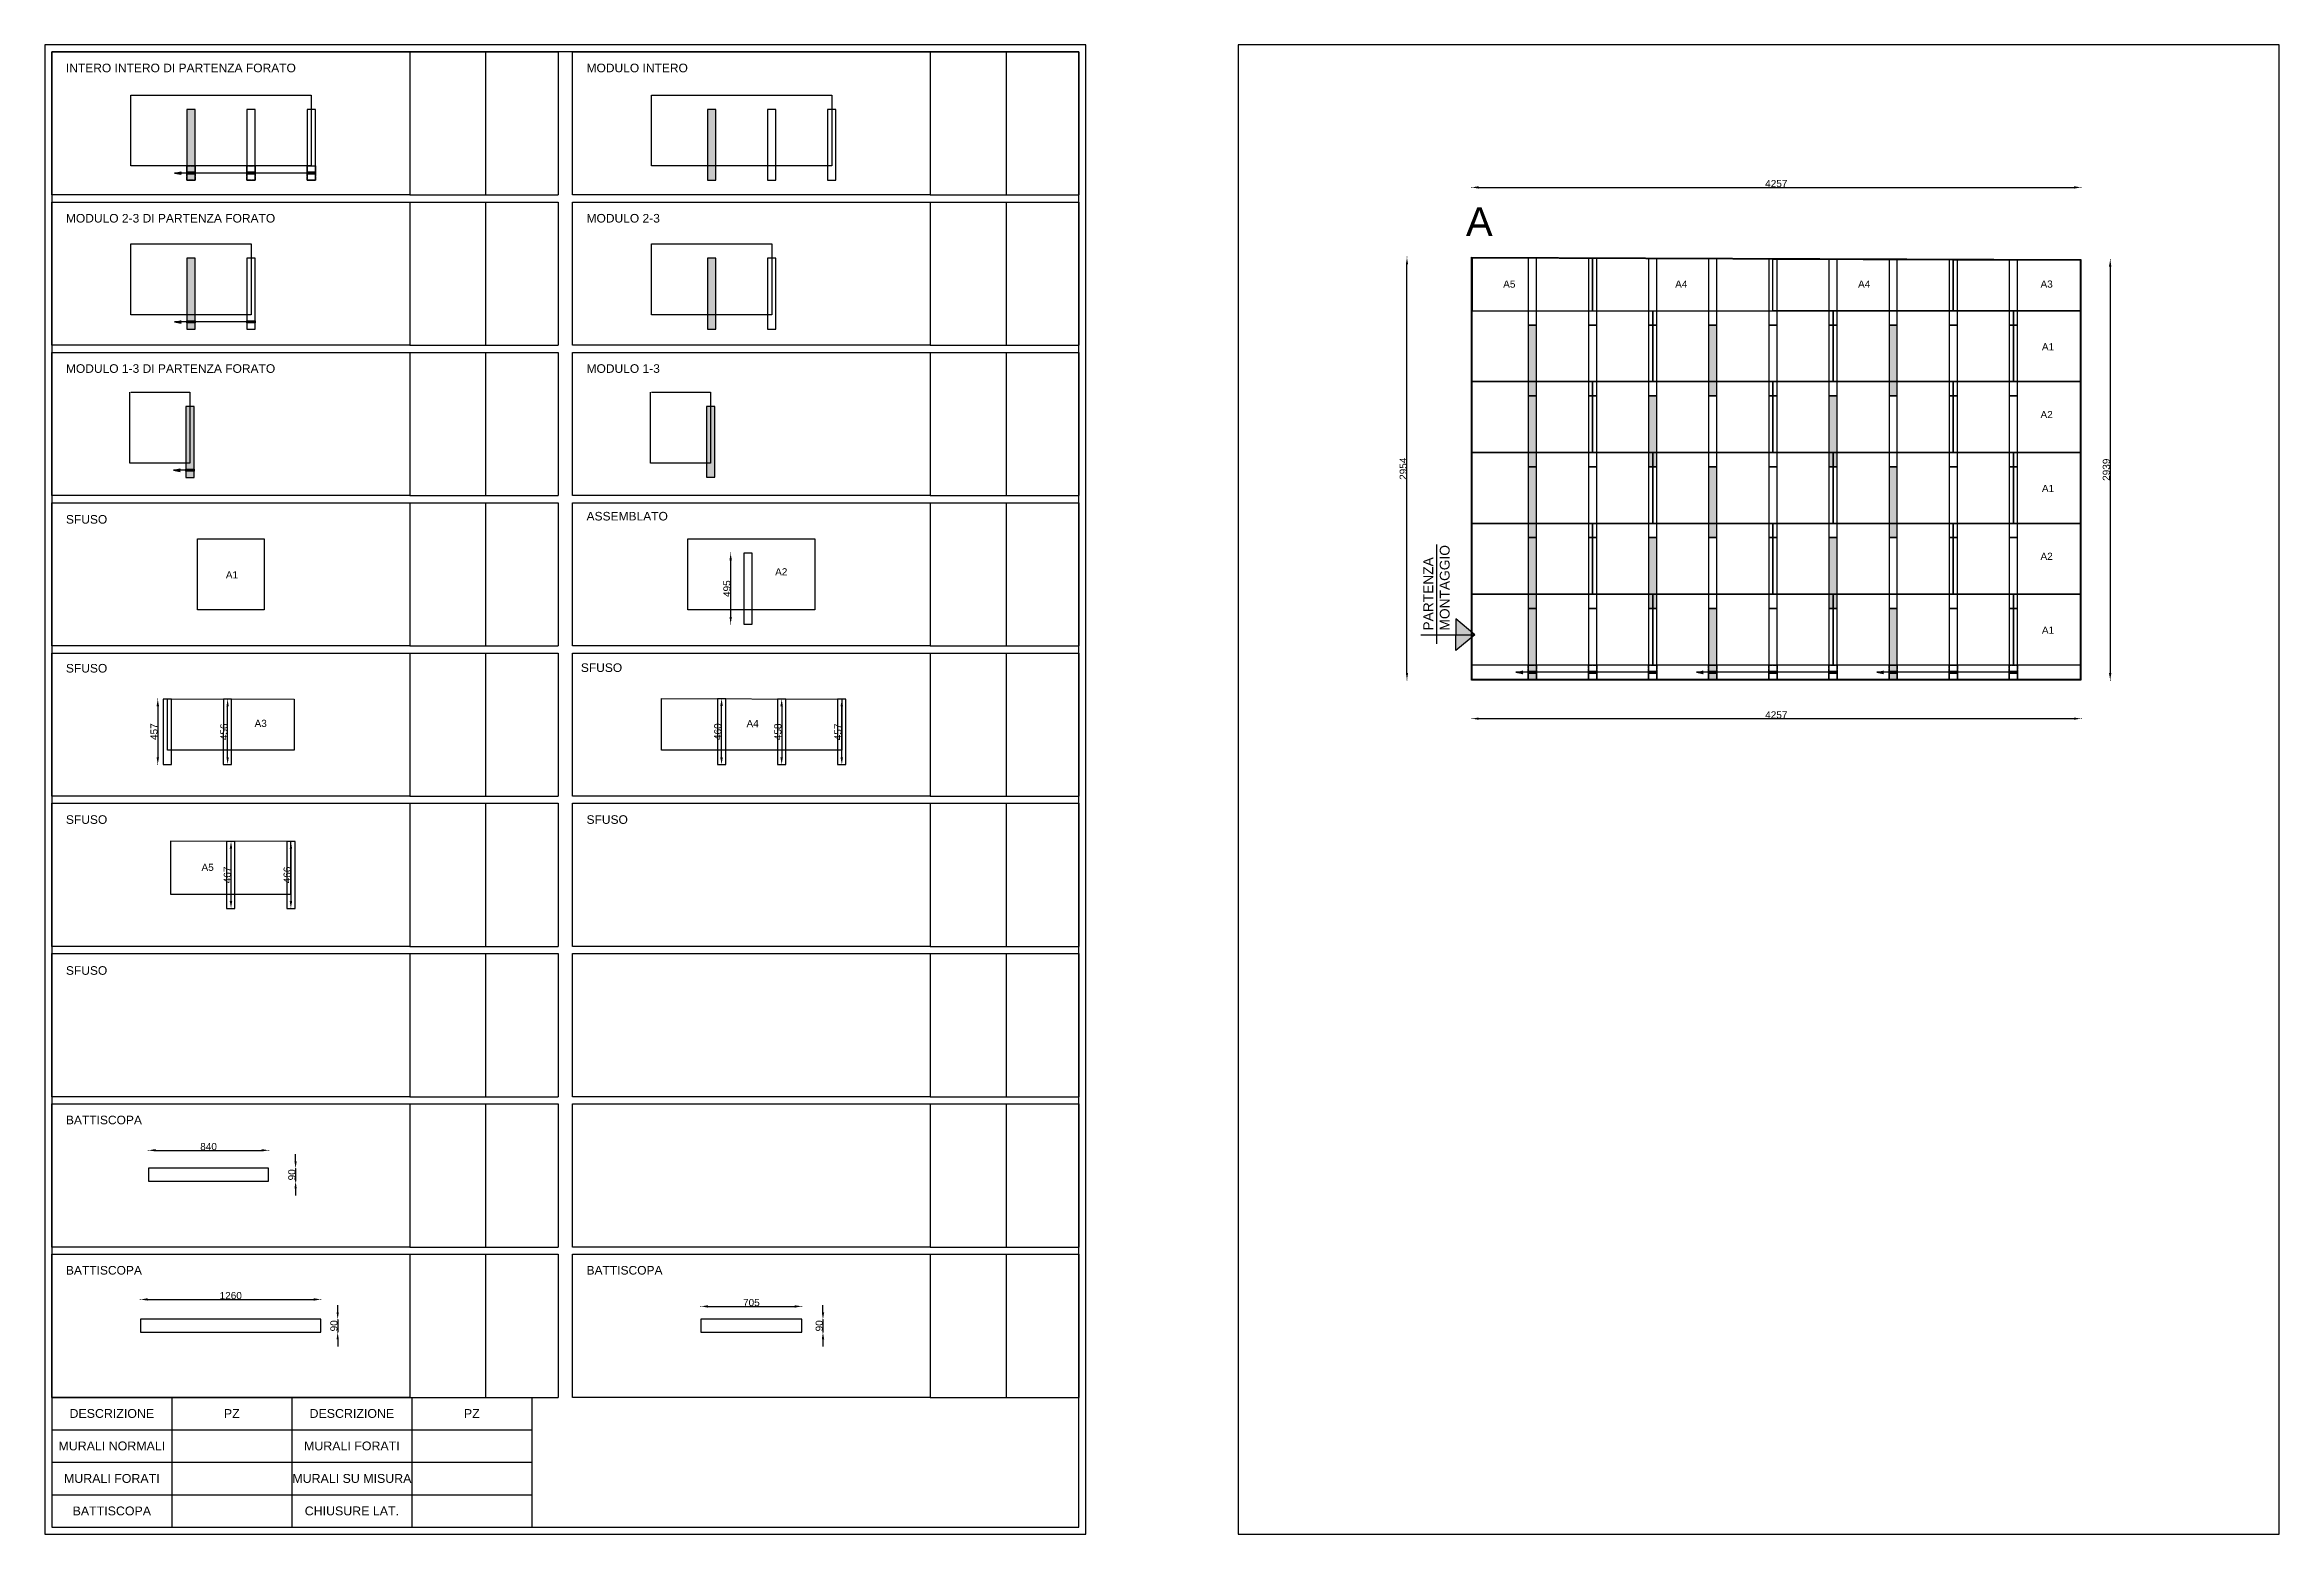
# Model space of a CAD drawing. Header units: millimetres. Extents: x -21857 to 52219, y -34656 to 2347.
# Drawn here: x 12447 to 28058, y -18677 to -8271 of the extents above; entities that cross this region are included whole.
import ezdxf

# ---------------------------------------------------------------- set-up
doc = ezdxf.new("R2010")
doc.units = ezdxf.units.MM
doc.linetypes.add('ACAD_ISO02W100', pattern=[15, 12, -3])
for name, color, linetype in [('- QUOTE', 7, 'Continuous'), ('DISTINTA PRODUZIONE', 7, 'Continuous'), ('FINESTRA', 7, 'Continuous'), ('MURALI CLIENTE', 8, 'ACAD_ISO02W100'), ('NOTE TECNICHE', 7, 'Continuous'), ('OFFSET', 2, 'Continuous'), ('PERIMETRO', 1, 'Continuous')]:
    doc.layers.add(name, color=color, linetype=linetype)
for name, color, linetype, true_color in [('BATTISCOPA', 7, 'Continuous', 0x903373), ('DUETERZI', 7, 'Continuous', 0x009fdf), ('INTERI', 7, 'Continuous', 0x00b51a), ('MURALI', 7, 'Continuous', 0x766a5e), ('PEZZI SU MISURA', 7, 'Continuous', 0xbb1e10), ('UNTERZO', 7, 'Continuous', 0xd40f7d)]:
    doc.layers.add(name, color=color, linetype=linetype, true_color=true_color)
doc.styles.get("Standard").update_dxf_attribs({"font": 'arial.ttf'})
doc.dimstyles.new('ISO-25', dxfattribs={"dimtxt": 50, "dimasz": 50, "dimexe": 1.25, "dimexo": 0.625, "dimtad": 1, "dimdec": 0, "dimtxsty": 'Standard', "dimcen": 2.5, "dimadec": 0, "dimazin": 0, "dimtfac": 1, "dimtdec": 0, "dimtmove": 0, "dimatfit": 3, "dimfxl": 1, "dimfxlon": 1, "dimarcsym": 0})

# ---------------------------------------------------------------- blocks, each defined once
blk = doc.blocks.new('INTERO FORATO')
at = {"layer": 'MURALI', "transparency": 33554470}
h = blk.add_hatch(color=256, dxfattribs=at)
h.dxf.hatch_style = 1
h.paths.add_polyline_path([(449, -100), (420, -100), (420, -495), (391, -495), (391, -595), (449, -595)])
h.paths.add_polyline_path([(420, -100), (391, -100), (391, -495), (420, -495)])
at = {"layer": 'MURALI', "true_color": 0x636466, "transparency": 33554687}
h = blk.add_hatch(color=251, dxfattribs=at)
h.dxf.hatch_style = 1
h.paths.add_polyline_path([(342, -545), (305, -545), (352, -553)])
h.paths.add_polyline_path([(352, -537), (305, -545), (342, -545)])
blk.add_lwpolyline([(0, 0), (1260, 0), (1260, -495), (0, -495), (0, 0)])
at = {"layer": 'MURALI'}
for points in [[(391, -100), (391, -595), (449, -595), (449, -100), (391, -100)], [(811, -100), (811, -595), (869, -595), (869, -100), (811, -100)], [(1231, -100), (1231, -595), (1289, -595), (1289, -100), (1231, -100)]]:
    blk.add_lwpolyline(points, dxfattribs=at)
at = {"layer": 'MURALI', "color": 251, "true_color": 0x636466}
for points in [[(305, -545), (352, -537)], [(1289, -545), (305, -545)], [(305, -545), (352, -553)], [(352, -537), (342, -545), (352, -553)]]:
    blk.add_lwpolyline(points, dxfattribs=at)
at = {"layer": 'MURALI'}
for points in [[(391, -537), (449, -537), (449, -553), (391, -553)], [(811, -537), (869, -537), (869, -553), (811, -553)], [(1231, -537), (1289, -537), (1289, -553), (1231, -553)]]:
    blk.add_lwpolyline(points, close=True, dxfattribs=at)
at = {"layer": 'MURALI CLIENTE'}
for points in [[(391, -495), (449, -495), (449, -595), (391, -595)], [(811, -495), (869, -495), (869, -595), (811, -595)], [(1231, -495), (1289, -495), (1289, -595), (1231, -595)]]:
    blk.add_lwpolyline(points, close=True, dxfattribs=at)
blk = doc.blocks.new('2-3 FORATO')
at = {"true_color": 0x636466}
h = blk.add_hatch(color=251, dxfattribs=at)
h.dxf.hatch_style = 1
h.paths.add_polyline_path([(-186, -13436), (-223, -13436), (-176, -13444)])
h.paths.add_polyline_path([(-176, -13427), (-223, -13436), (-186, -13436)])
at = {"layer": 'MURALI', "transparency": 33554470}
h = blk.add_hatch(color=256, dxfattribs=at)
h.dxf.hatch_style = 1
h.paths.add_polyline_path([(-137, -13486), (-79, -13486)], flags=17)
h.paths.add_polyline_path([(-137, -13486), (-79, -13486), (-79, -12991), (-137, -12991)])
blk.add_lwpolyline([(-528, -12891), (312, -12891), (312, -13386), (-528, -13386), (-528, -12891)])
at = {"color": 251, "true_color": 0x636466}
for points in [[(-223, -13436), (-176, -13427)], [(341, -13436), (-223, -13436)], [(-223, -13436), (-176, -13444)], [(-176, -13427), (-186, -13436), (-176, -13444)]]:
    blk.add_lwpolyline(points, dxfattribs=at)
for points in [[(-137, -13428), (-79, -13428), (-79, -13443), (-137, -13443)], [(283, -13428), (341, -13428), (341, -13443), (283, -13443)]]:
    blk.add_lwpolyline(points, close=True)
at = {"layer": 'MURALI'}
for points in [[(-137, -12991), (-137, -13486), (-79, -13486), (-79, -12991), (-137, -12991)], [(283, -12991), (283, -13486), (341, -13486), (341, -12991), (283, -12991)]]:
    blk.add_lwpolyline(points, dxfattribs=at)
blk = doc.blocks.new('1-3 FORATO')
at = {"true_color": 0x636466}
h = blk.add_hatch(color=251, dxfattribs=at)
h.dxf.hatch_style = 1
h.paths.add_polyline_path([(1041, -13467), (1004, -13467), (1051, -13476)])
h.paths.add_polyline_path([(1051, -13459), (1004, -13467), (1041, -13467)])
at = {"layer": 'MURALI', "transparency": 33554470}
h = blk.add_hatch(color=256, dxfattribs=at)
h.dxf.hatch_style = 1
h.paths.add_polyline_path([(1090, -13518), (1148, -13518), (1148, -13023), (1119, -13023), (1119, -13418), (1090, -13418)])
h.paths.add_polyline_path([(1119, -13023), (1090, -13023), (1090, -13418), (1119, -13418)], flags=17)
blk.add_lwpolyline([(706, -12923), (1119, -12923), (1119, -13418), (699, -13418), (699, -12923)])
at = {"color": 251, "true_color": 0x636466}
for points in [[(1004, -13467), (1051, -13459)], [(1148, -13467), (1004, -13467)], [(1004, -13467), (1051, -13476)], [(1051, -13459), (1041, -13467), (1051, -13476)]]:
    blk.add_lwpolyline(points, dxfattribs=at)
blk.add_lwpolyline([(1090, -13460), (1148, -13460), (1148, -13475), (1090, -13475)], close=True)
at = {"layer": 'MURALI'}
blk.add_lwpolyline([(1090, -13023), (1090, -13518), (1148, -13518), (1148, -13023), (1090, -13023)], dxfattribs=at)
blk = doc.blocks.new('*T18')
at = {"layer": 'DISTINTA PRODUZIONE', "color": 0, "linetype": 'ByBlock', "lineweight": -2, "transparency": 16777216}
for p, q in [((0, 0), (1037, 0)), ((0, 0), (0, -1000)), ((530, 0), (530, -1000)), ((1037, 0), (1037, -1000)), ((0, -1000), (1037, -1000))]:
    blk.add_line(p, q, dxfattribs=at)
blk = doc.blocks.new('*T19')
at = {"layer": 'DISTINTA PRODUZIONE', "color": 0, "linetype": 'ByBlock', "lineweight": -2, "transparency": 16777216}
for p, q in [((0, 0), (1037, 0)), ((0, 0), (0, -1000)), ((530, 0), (530, -1000)), ((1037, 0), (1037, -1000)), ((0, -1000), (1037, -1000))]:
    blk.add_line(p, q, dxfattribs=at)
blk = doc.blocks.new('*T20')
at = {"layer": 'DISTINTA PRODUZIONE', "color": 0, "linetype": 'ByBlock', "lineweight": -2, "transparency": 16777216}
for p, q in [((0, 0), (1037, 0)), ((0, 0), (0, -1000)), ((530, 0), (530, -1000)), ((1037, 0), (1037, -1000)), ((0, -1000), (1037, -1000))]:
    blk.add_line(p, q, dxfattribs=at)
blk = doc.blocks.new('DUETERZI')
at = {"layer": 'MURALI', "transparency": 33554470}
h = blk.add_hatch(color=256, dxfattribs=at)
h.dxf.hatch_style = 1
h.paths.add_polyline_path([(377, -595), (435, -595)], flags=17)
h.paths.add_polyline_path([(377, -595), (435, -595), (435, -100), (377, -100)])
blk.add_lwpolyline([(-14, 0), (826, 0), (826, -495), (-14, -495), (-14, 0)])
at = {"layer": 'MURALI'}
for points in [[(377, -100), (377, -595), (435, -595), (435, -100), (377, -100)], [(797, -100), (797, -595), (855, -595), (855, -100), (797, -100)]]:
    blk.add_lwpolyline(points, dxfattribs=at)
blk = doc.blocks.new('UNTERZO')
at = {"layer": 'MURALI', "transparency": 33554470}
h = blk.add_hatch(color=256, dxfattribs=at)
h.dxf.hatch_style = 1
h.paths.add_polyline_path([(384, -595), (442, -595), (442, -100), (413, -100), (413, -495), (384, -495)])
h.paths.add_polyline_path([(413, -100), (384, -100), (384, -495), (413, -495)], flags=17)
blk.add_lwpolyline([(0, 0), (413, 0), (413, -495), (-7, -495), (-7, 0)])
at = {"layer": 'MURALI'}
blk.add_lwpolyline([(384, -100), (384, -595), (442, -595), (442, -100), (384, -100)], dxfattribs=at)
blk = doc.blocks.new('INTERO')
at = {"layer": 'MURALI', "transparency": 33554470}
h = blk.add_hatch(color=256, dxfattribs=at)
h.dxf.hatch_style = 1
h.paths.add_polyline_path([(428, -100), (399, -100), (399, -495), (370, -495), (370, -595), (428, -595)])
h.paths.add_polyline_path([(399, -100), (370, -100), (370, -495), (399, -495)])
blk.add_lwpolyline([(-21, 0), (1239, 0), (1239, -495), (-21, -495), (-21, 0)])
at = {"layer": 'MURALI'}
for points in [[(370, -100), (370, -595), (428, -595), (428, -100), (370, -100)], [(790, -100), (790, -595), (848, -595), (848, -100), (790, -100)], [(1210, -100), (1210, -595), (1268, -595), (1268, -100), (1210, -100)]]:
    blk.add_lwpolyline(points, dxfattribs=at)
blk = doc.blocks.new('*T21')
at = {"layer": 'DISTINTA PRODUZIONE', "color": 0, "linetype": 'ByBlock', "lineweight": -2, "transparency": 16777216}
for p, q in [((0, 0), (1037, 0)), ((0, 0), (0, -1000)), ((530, 0), (530, -1000)), ((1037, 0), (1037, -1000)), ((0, -1000), (1037, -1000))]:
    blk.add_line(p, q, dxfattribs=at)
blk = doc.blocks.new('*T22')
at = {"layer": 'DISTINTA PRODUZIONE', "color": 0, "linetype": 'ByBlock', "lineweight": -2, "transparency": 16777216}
for p, q in [((0, 0), (1037, 0)), ((0, 0), (0, -1000)), ((530, 0), (530, -1000)), ((1037, 0), (1037, -1000)), ((0, -1000), (1037, -1000))]:
    blk.add_line(p, q, dxfattribs=at)
blk = doc.blocks.new('*T23')
at = {"layer": 'DISTINTA PRODUZIONE', "color": 0, "linetype": 'ByBlock', "lineweight": -2, "transparency": 16777216}
for p, q in [((0, 0), (1037, 0)), ((0, 0), (0, -1000)), ((530, 0), (530, -1000)), ((1037, 0), (1037, -1000)), ((0, -1000), (1037, -1000))]:
    blk.add_line(p, q, dxfattribs=at)
blk = doc.blocks.new('*T24')
at = {"layer": 'DISTINTA PRODUZIONE', "color": 0, "linetype": 'ByBlock', "lineweight": -2, "transparency": 16777216}
for p, q in [((0, 0), (1037, 0)), ((0, 0), (0, -1000)), ((530, 0), (530, -1000)), ((1037, 0), (1037, -1000)), ((0, -1000), (1037, -1000))]:
    blk.add_line(p, q, dxfattribs=at)
blk = doc.blocks.new('*T25')
at = {"layer": 'DISTINTA PRODUZIONE', "color": 0, "linetype": 'ByBlock', "lineweight": -2, "transparency": 16777216}
for p, q in [((0, 0), (1037, 0)), ((0, 0), (0, -1000)), ((530, 0), (530, -1000)), ((1037, 0), (1037, -1000)), ((0, -1000), (1037, -1000))]:
    blk.add_line(p, q, dxfattribs=at)
blk = doc.blocks.new('*T26')
at = {"layer": 'DISTINTA PRODUZIONE', "color": 0, "linetype": 'ByBlock', "lineweight": -2, "transparency": 16777216}
for p, q in [((0, 0), (1037, 0)), ((0, 0), (0, -1000)), ((530, 0), (530, -1000)), ((1037, 0), (1037, -1000)), ((0, -1000), (1037, -1000))]:
    blk.add_line(p, q, dxfattribs=at)
at = {"layer": 'DISTINTA PRODUZIONE', "color": 0, "transparency": 16777216, "insert": (528, -2), "char_height": 4.5, "width": 526.77, "attachment_point": 3}
blk.add_mtext('1', dxfattribs=at)
blk = doc.blocks.new('*T27')
at = {"layer": 'DISTINTA PRODUZIONE', "color": 0, "linetype": 'ByBlock', "lineweight": -2, "transparency": 16777216}
for p, q in [((0, 0), (1037, 0)), ((0, 0), (0, -1000)), ((530, 0), (530, -1000)), ((1037, 0), (1037, -1000)), ((0, -1000), (1037, -1000))]:
    blk.add_line(p, q, dxfattribs=at)
blk = doc.blocks.new('*T28')
at = {"layer": 'DISTINTA PRODUZIONE', "color": 0, "linetype": 'ByBlock', "lineweight": -2, "transparency": 16777216}
for p, q in [((0, 0), (1037, 0)), ((0, 0), (0, -1000)), ((530, 0), (530, -1000)), ((1037, 0), (1037, -1000)), ((0, -1000), (1037, -1000))]:
    blk.add_line(p, q, dxfattribs=at)
blk = doc.blocks.new('*T29')
at = {"layer": 'DISTINTA PRODUZIONE', "color": 0, "linetype": 'ByBlock', "lineweight": -2, "transparency": 16777216}
for p, q in [((0, 0), (1037, 0)), ((0, 0), (0, -1000)), ((530, 0), (530, -1000)), ((1037, 0), (1037, -1000)), ((0, -1000), (1037, -1000))]:
    blk.add_line(p, q, dxfattribs=at)
blk = doc.blocks.new('*T30')
at = {"layer": 'DISTINTA PRODUZIONE', "color": 0, "linetype": 'ByBlock', "lineweight": -2, "transparency": 16777216}
for p, q in [((0, 0), (1037, 0)), ((0, 0), (0, -1000)), ((530, 0), (530, -1000)), ((1037, 0), (1037, -1000)), ((0, -1000), (1037, -1000))]:
    blk.add_line(p, q, dxfattribs=at)
blk = doc.blocks.new('*T31')
at = {"layer": 'DISTINTA PRODUZIONE', "color": 0, "linetype": 'ByBlock', "lineweight": -2, "transparency": 16777216}
for p, q in [((0, 0), (1037, 0)), ((0, 0), (0, -1000)), ((530, 0), (530, -1000)), ((1037, 0), (1037, -1000)), ((0, -1000), (1037, -1000))]:
    blk.add_line(p, q, dxfattribs=at)
blk = doc.blocks.new('*T32')
at = {"layer": 'DISTINTA PRODUZIONE', "color": 0, "linetype": 'ByBlock', "lineweight": -2, "transparency": 16777216}
for p, q in [((0, 0), (1037, 0)), ((0, 0), (0, -1000)), ((530, 0), (530, -1000)), ((1037, 0), (1037, -1000)), ((0, -1000), (1037, -1000))]:
    blk.add_line(p, q, dxfattribs=at)
blk = doc.blocks.new('*T34')
at = {"layer": 'DISTINTA PRODUZIONE', "color": 0, "linetype": 'ByBlock', "lineweight": -2, "transparency": 16777216}
for p, q in [((0, 0), (1037, 0)), ((0, 0), (0, -1000)), ((530, 0), (530, -1000)), ((1037, 0), (1037, -1000)), ((0, -1000), (1037, -1000))]:
    blk.add_line(p, q, dxfattribs=at)
blk = doc.blocks.new('*T35')
at = {"layer": 'DISTINTA PRODUZIONE', "color": 0, "linetype": 'ByBlock', "lineweight": -2, "transparency": 16777216}
for p, q in [((0, 0), (3353, 0)), ((0, 0), (0, -907)), ((838, 0), (838, -907)), ((1677, 0), (1677, -907)), ((2515, 0), (2515, -907)), ((3353, 0), (3353, -907)), ((0, -227), (3353, -227)), ((0, -453), (3353, -453)), ((0, -680), (3353, -680)), ((0, -907), (3353, -907))]:
    blk.add_line(p, q, dxfattribs=at)
at = {"layer": 'DISTINTA PRODUZIONE', "color": 0, "transparency": 16777216, "width": 834.57, "attachment_point": 5}
for s, insert, char_height in [('DESCRIZIONE', (419, -113), 61.95), ('PZ', (1257, -113), 61.9), ('DESCRIZIONE', (2096, -113), 61.95), ('PZ', (2934, -113), 61.9), ('MURALI NORMALI', (419, -340), 61.95), ('MURALI FORATI', (2096, -340), 61.95), ('MURALI FORATI', (419, -567), 61.95), ('MURALI SU MISURA', (2096, -567), 61.95), ('BATTISCOPA', (419, -794), 61.9), ('CHIUSURE LAT.', (2096, -794), 61.95)]:
    blk.add_mtext(s, dxfattribs=dict(at, insert=insert, char_height=char_height))
blk = doc.blocks.new('*T36')
at = {"layer": 'DISTINTA PRODUZIONE', "color": 0, "linetype": 'ByBlock', "lineweight": -2, "transparency": 16777216}
for p, q in [((0, 0), (1037, 0)), ((0, 0), (0, -1000)), ((530, 0), (530, -1000)), ((1037, 0), (1037, -1000)), ((0, -1000), (1037, -1000))]:
    blk.add_line(p, q, dxfattribs=at)
blk = doc.blocks.new('*T39')
at = {"layer": 'DISTINTA PRODUZIONE', "color": 0, "linetype": 'ByBlock', "lineweight": -2, "transparency": 16777216}
for p, q in [((0, 0), (1037, 0)), ((0, 0), (0, -1000)), ((530, 0), (530, -1000)), ((1037, 0), (1037, -1000)), ((0, -1000), (1037, -1000))]:
    blk.add_line(p, q, dxfattribs=at)
blk = doc.blocks.new('*D41')
at = {"layer": '- QUOTE', "color": 0, "lineweight": -2, "transparency": 16777216}
for p, q in [((13172, -15996), (13172, -15994)), ((13222, -15995), (13962, -15995)), ((14012, -15996), (14012, -15994))]:
    blk.add_line(p, q, dxfattribs=at)
at = {"layer": '- QUOTE', "color": 0, "transparency": 16777216}
for points in [[(13222, -15986), (13222, -16003), (13172, -15995)], [(13962, -15986), (13962, -16003), (14012, -15995)]]:
    blk.add_solid(points, dxfattribs=at)
at = {"layer": 'Defpoints', "color": 0, "transparency": 16777216}
for p in [(14012, -15995), (13172, -16121), (14012, -16121)]:
    blk.add_point(p, dxfattribs=at)
at = {"layer": '- QUOTE', "color": 0, "transparency": 16777216, "insert": (13592, -15969), "char_height": 50, "attachment_point": 5}
blk.add_mtext('840', dxfattribs=at)
blk = doc.blocks.new('*D42')
at = {"layer": '- QUOTE', "color": 0, "lineweight": -2, "transparency": 16777216}
for p, q in [((14200, -16071), (14200, -16021)), ((14199, -16121), (14201, -16121)), ((14199, -16211), (14201, -16211)), ((14200, -16121), (14200, -16211)), ((14200, -16261), (14200, -16311))]:
    blk.add_line(p, q, dxfattribs=at)
at = {"layer": '- QUOTE', "color": 0, "transparency": 16777216}
for points in [[(14192, -16071), (14208, -16071), (14200, -16121)], [(14192, -16261), (14208, -16261), (14200, -16211)]]:
    blk.add_solid(points, dxfattribs=at)
at = {"layer": 'Defpoints', "color": 0, "transparency": 16777216}
for p in [(14012, -16121), (14012, -16211), (14200, -16211)]:
    blk.add_point(p, dxfattribs=at)
at = {"layer": '- QUOTE', "color": 0, "transparency": 16777216, "insert": (14174, -16166), "char_height": 50, "attachment_point": 5, "rotation": 90}
blk.add_mtext('90', dxfattribs=at)
blk = doc.blocks.new('*D43')
at = {"layer": '- QUOTE', "color": 0, "lineweight": -2, "transparency": 16777216}
for p, q in [((13117, -17038), (13117, -17035)), ((13167, -17037), (14327, -17037)), ((14377, -17038), (14377, -17035))]:
    blk.add_line(p, q, dxfattribs=at)
at = {"layer": '- QUOTE', "color": 0, "transparency": 16777216}
for points in [[(13167, -17028), (13167, -17045), (13117, -17037)], [(14327, -17028), (14327, -17045), (14377, -17037)]]:
    blk.add_solid(points, dxfattribs=at)
at = {"layer": 'Defpoints', "color": 0, "transparency": 16777216}
for p in [(14377, -17037), (13117, -17176), (14377, -17176)]:
    blk.add_point(p, dxfattribs=at)
at = {"layer": '- QUOTE', "color": 0, "transparency": 16777216, "insert": (13747, -17010), "char_height": 50, "attachment_point": 5}
blk.add_mtext('1260', dxfattribs=at)
blk = doc.blocks.new('*D44')
at = {"layer": '- QUOTE', "color": 0, "lineweight": -2, "transparency": 16777216}
for p, q in [((14494, -17126), (14494, -17076)), ((14493, -17176), (14495, -17176)), ((14493, -17266), (14495, -17266)), ((14494, -17176), (14494, -17266)), ((14494, -17316), (14494, -17366))]:
    blk.add_line(p, q, dxfattribs=at)
at = {"layer": '- QUOTE', "color": 0, "transparency": 16777216}
for points in [[(14486, -17126), (14502, -17126), (14494, -17176)], [(14486, -17316), (14502, -17316), (14494, -17266)]]:
    blk.add_solid(points, dxfattribs=at)
at = {"layer": 'Defpoints', "color": 0, "transparency": 16777216}
for p in [(14377, -17176), (14377, -17266), (14494, -17266)]:
    blk.add_point(p, dxfattribs=at)
at = {"layer": '- QUOTE', "color": 0, "transparency": 16777216, "insert": (14468, -17221), "char_height": 50, "attachment_point": 5, "rotation": 90}
blk.add_mtext('90', dxfattribs=at)
blk = doc.blocks.new('*D45')
at = {"layer": '- QUOTE', "color": 0, "lineweight": -2, "transparency": 16777216}
for p, q in [((17032, -17086), (17032, -17084)), ((17082, -17085), (17687, -17085)), ((17737, -17086), (17737, -17084))]:
    blk.add_line(p, q, dxfattribs=at)
at = {"layer": '- QUOTE', "color": 0, "transparency": 16777216}
for points in [[(17082, -17077), (17082, -17094), (17032, -17085)], [(17687, -17077), (17687, -17094), (17737, -17085)]]:
    blk.add_solid(points, dxfattribs=at)
at = {"layer": 'Defpoints', "color": 0, "transparency": 16777216}
for p in [(17737, -17085), (17032, -17176), (17737, -17176)]:
    blk.add_point(p, dxfattribs=at)
at = {"layer": '- QUOTE', "color": 0, "transparency": 16777216, "insert": (17384, -17059), "char_height": 50, "attachment_point": 5}
blk.add_mtext('705', dxfattribs=at)
blk = doc.blocks.new('*D46')
at = {"layer": '- QUOTE', "color": 0, "lineweight": -2, "transparency": 16777216}
for p, q in [((17884, -17126), (17884, -17076)), ((17883, -17176), (17885, -17176)), ((17883, -17266), (17885, -17266)), ((17884, -17176), (17884, -17266)), ((17884, -17316), (17884, -17366))]:
    blk.add_line(p, q, dxfattribs=at)
at = {"layer": '- QUOTE', "color": 0, "transparency": 16777216}
for points in [[(17876, -17126), (17893, -17126), (17884, -17176)], [(17876, -17316), (17893, -17316), (17884, -17266)]]:
    blk.add_solid(points, dxfattribs=at)
at = {"layer": 'Defpoints', "color": 0, "transparency": 16777216}
for p in [(17737, -17176), (17737, -17266), (17884, -17266)]:
    blk.add_point(p, dxfattribs=at)
at = {"layer": '- QUOTE', "color": 0, "transparency": 16777216, "insert": (17858, -17221), "char_height": 50, "attachment_point": 5, "rotation": 90}
blk.add_mtext('90', dxfattribs=at)
blk = doc.blocks.new('*D116')
at = {"layer": '- QUOTE', "color": 0, "lineweight": -2, "transparency": 16777216}
for p, q in [((13238, -12842), (13236, -12842)), ((13237, -12892), (13237, -13249)), ((13238, -13299), (13236, -13299))]:
    blk.add_line(p, q, dxfattribs=at)
at = {"layer": '- QUOTE', "color": 0, "transparency": 16777216}
for points in [[(13229, -12892), (13246, -12892), (13237, -12842)], [(13229, -13249), (13246, -13249), (13237, -13299)]]:
    blk.add_solid(points, dxfattribs=at)
at = {"layer": 'Defpoints', "color": 0, "transparency": 16777216}
for p in [(13275, -12842), (13237, -13299), (13275, -13299)]:
    blk.add_point(p, dxfattribs=at)
at = {"layer": '- QUOTE', "color": 0, "transparency": 16777216, "insert": (13211, -13070), "char_height": 50, "attachment_point": 5, "rotation": 90}
blk.add_mtext('457', dxfattribs=at)
blk = doc.blocks.new('*D118')
at = {"layer": '- QUOTE', "color": 0, "lineweight": -2, "transparency": 16777216}
for p, q in [((17240, -11823), (17238, -11823)), ((17239, -11873), (17239, -12268)), ((17240, -12318), (17238, -12318))]:
    blk.add_line(p, q, dxfattribs=at)
at = {"layer": '- QUOTE', "color": 0, "transparency": 16777216}
for points in [[(17231, -11873), (17248, -11873), (17239, -11823)], [(17231, -12268), (17248, -12268), (17239, -12318)]]:
    blk.add_solid(points, dxfattribs=at)
at = {"layer": 'Defpoints', "color": 0, "transparency": 16777216}
for p in [(17332, -11823), (17239, -12318), (17332, -12318)]:
    blk.add_point(p, dxfattribs=at)
at = {"layer": '- QUOTE', "color": 0, "transparency": 16777216, "insert": (17213, -12071), "char_height": 50, "attachment_point": 5, "rotation": 90}
blk.add_mtext('495', dxfattribs=at)
blk = doc.blocks.new('PARTENZA MONTAGGIO')
at = {"layer": 'NOTE TECNICHE'}
h = blk.add_hatch(color=3, dxfattribs=at)
h.dxf.hatch_style = 1
h.paths.add_polyline_path([(30, -347), (117, -275), (30, -275)])
h.paths.add_polyline_path([(30, -275), (117, -275), (30, -202)])
at = {"layer": 'NOTE TECNICHE', "color": 3}
for points in [[(-58, -316), (-58, 137)], [(-130, -275), (117, -275), (30, -202), (30, -275)], [(-130, -275), (117, -275), (30, -347), (30, -275)]]:
    blk.add_lwpolyline(points, dxfattribs=at)
at = {"layer": 'NOTE TECNICHE', "insert": (-119, -256), "char_height": 45, "attachment_point": 1, "rotation": 90}
blk.add_mtext_dynamic_manual_height_columns('PARTENZA MONTAGGIO', width=465.26, gutter_width=2326, heights=[0], dxfattribs=at)
blk = doc.blocks.new('*D119')
at = {"layer": '- QUOTE', "color": 0, "lineweight": -2, "transparency": 16777216}
for p, q in [((22416, -9269), (22416, -9266)), ((22466, -9268), (26623, -9268)), ((26673, -9269), (26673, -9266))]:
    blk.add_line(p, q, dxfattribs=at)
at = {"layer": '- QUOTE', "color": 0, "transparency": 16777216}
for points in [[(22466, -9259), (22466, -9276), (22416, -9268)], [(26623, -9259), (26623, -9276), (26673, -9268)]]:
    blk.add_solid(points, dxfattribs=at)
at = {"layer": 'Defpoints', "color": 0, "transparency": 16777216}
for p in [(26673, -9268), (22416, -9756), (26673, -9771)]:
    blk.add_point(p, dxfattribs=at)
at = {"layer": '- QUOTE', "color": 0, "transparency": 16777216, "insert": (24544, -9241), "char_height": 50, "attachment_point": 5}
blk.add_mtext('4257', dxfattribs=at)
blk = doc.blocks.new('*D120')
at = {"layer": '- QUOTE', "color": 0, "lineweight": -2, "transparency": 16777216}
for p, q in [((26876, -9771), (26878, -9771)), ((26877, -9821), (26877, -12660)), ((26876, -12710), (26878, -12710))]:
    blk.add_line(p, q, dxfattribs=at)
at = {"layer": '- QUOTE', "color": 0, "transparency": 16777216}
for points in [[(26868, -9821), (26885, -9821), (26877, -9771)], [(26868, -12660), (26885, -12660), (26877, -12710)]]:
    blk.add_solid(points, dxfattribs=at)
at = {"layer": 'Defpoints', "color": 0, "transparency": 16777216}
for p in [(26673, -9771), (26673, -12710), (26877, -12710)]:
    blk.add_point(p, dxfattribs=at)
at = {"layer": '- QUOTE', "color": 0, "transparency": 16777216, "insert": (26850, -11240), "char_height": 50, "attachment_point": 5, "rotation": 90}
blk.add_mtext('2939', dxfattribs=at)
blk = doc.blocks.new('*D121')
at = {"layer": '- QUOTE', "color": 0, "lineweight": -2, "transparency": 16777216}
for p, q in [((21965, -9756), (21963, -9756)), ((21964, -12660), (21964, -9806)), ((21965, -12710), (21963, -12710))]:
    blk.add_line(p, q, dxfattribs=at)
at = {"layer": '- QUOTE', "color": 0, "transparency": 16777216}
for points in [[(21956, -9806), (21972, -9806), (21964, -9756)], [(21956, -12660), (21972, -12660), (21964, -12710)]]:
    blk.add_solid(points, dxfattribs=at)
at = {"layer": 'Defpoints', "color": 0, "transparency": 16777216}
for p in [(21964, -9756), (22416, -9756), (22416, -12710)]:
    blk.add_point(p, dxfattribs=at)
at = {"layer": '- QUOTE', "color": 0, "transparency": 16777216, "insert": (21938, -11233), "char_height": 50, "attachment_point": 5, "rotation": 90}
blk.add_mtext('2954', dxfattribs=at)
blk = doc.blocks.new('*D122')
at = {"layer": '- QUOTE', "color": 0, "lineweight": -2, "transparency": 16777216}
for p, q in [((22416, -12978), (22416, -12980)), ((22466, -12979), (26623, -12979)), ((26673, -12978), (26673, -12980))]:
    blk.add_line(p, q, dxfattribs=at)
at = {"layer": '- QUOTE', "color": 0, "transparency": 16777216}
for points in [[(22466, -12971), (22466, -12987), (22416, -12979)], [(26623, -12971), (26623, -12987), (26673, -12979)]]:
    blk.add_solid(points, dxfattribs=at)
at = {"layer": 'Defpoints', "color": 0, "transparency": 16777216}
for p in [(22416, -12710), (26673, -12710), (26673, -12979)]:
    blk.add_point(p, dxfattribs=at)
at = {"layer": '- QUOTE', "color": 0, "transparency": 16777216, "insert": (24544, -12953), "char_height": 50, "attachment_point": 5}
blk.add_mtext('4257', dxfattribs=at)
blk = doc.blocks.new('*D160')
at = {"layer": '- QUOTE', "color": 0, "lineweight": -2, "transparency": 16777216}
for p, q in [((17176, -12840), (17177, -12840)), ((17176, -13250), (17176, -12890)), ((17176, -13300), (17177, -13300))]:
    blk.add_line(p, q, dxfattribs=at)
at = {"layer": '- QUOTE', "color": 0, "transparency": 16777216}
for points in [[(17167, -12890), (17184, -12890), (17176, -12840)], [(17167, -13250), (17184, -13250), (17176, -13300)]]:
    blk.add_solid(points, dxfattribs=at)
at = {"layer": 'Defpoints', "color": 0, "transparency": 16777216}
for p in [(17176, -12840), (17176, -12840), (17176, -13300)]:
    blk.add_point(p, dxfattribs=at)
at = {"layer": '- QUOTE', "color": 0, "transparency": 16777216, "insert": (17149, -13070), "char_height": 50, "attachment_point": 5, "rotation": 90}
blk.add_mtext('460', dxfattribs=at)
blk = doc.blocks.new('*D161')
at = {"layer": '- QUOTE', "color": 0, "lineweight": -2, "transparency": 16777216}
for p, q in [((17596, -12842), (17597, -12842)), ((17596, -12892), (17596, -13250)), ((17596, -13300), (17597, -13300))]:
    blk.add_line(p, q, dxfattribs=at)
at = {"layer": '- QUOTE', "color": 0, "transparency": 16777216}
for points in [[(17587, -12892), (17604, -12892), (17596, -12842)], [(17587, -13250), (17604, -13250), (17596, -13300)]]:
    blk.add_solid(points, dxfattribs=at)
at = {"layer": 'Defpoints', "color": 0, "transparency": 16777216}
for p in [(17596, -12842), (17596, -13300), (17596, -13300)]:
    blk.add_point(p, dxfattribs=at)
at = {"layer": '- QUOTE', "color": 0, "transparency": 16777216, "insert": (17569, -13071), "char_height": 50, "attachment_point": 5, "rotation": 90}
blk.add_mtext('458', dxfattribs=at)
blk = doc.blocks.new('*D162')
at = {"layer": '- QUOTE', "color": 0, "lineweight": -2, "transparency": 16777216}
for p, q in [((18016, -12843), (18017, -12843)), ((18016, -13250), (18016, -12893)), ((18016, -13300), (18017, -13300))]:
    blk.add_line(p, q, dxfattribs=at)
at = {"layer": '- QUOTE', "color": 0, "transparency": 16777216}
for points in [[(18007, -12893), (18024, -12893), (18016, -12843)], [(18007, -13250), (18024, -13250), (18016, -13300)]]:
    blk.add_solid(points, dxfattribs=at)
at = {"layer": 'Defpoints', "color": 0, "transparency": 16777216}
for p in [(18016, -12843), (18016, -12843), (18016, -13300)]:
    blk.add_point(p, dxfattribs=at)
at = {"layer": '- QUOTE', "color": 0, "transparency": 16777216, "insert": (17989, -13072), "char_height": 50, "attachment_point": 5, "rotation": 90}
blk.add_mtext('457', dxfattribs=at)
blk = doc.blocks.new('*D163')
at = {"layer": '- QUOTE', "color": 0, "lineweight": -2, "transparency": 16777216}
for p, q in [((13725, -12842), (13726, -12842)), ((13725, -13249), (13725, -12892)), ((13725, -13299), (13726, -13299))]:
    blk.add_line(p, q, dxfattribs=at)
at = {"layer": '- QUOTE', "color": 0, "transparency": 16777216}
for points in [[(13717, -12892), (13733, -12892), (13725, -12842)], [(13717, -13249), (13733, -13249), (13725, -13299)]]:
    blk.add_solid(points, dxfattribs=at)
at = {"layer": 'Defpoints', "color": 0, "transparency": 16777216}
for p in [(13725, -12842), (13725, -12842), (13724, -13299)]:
    blk.add_point(p, dxfattribs=at)
at = {"layer": '- QUOTE', "color": 0, "transparency": 16777216, "insert": (13699, -13071), "char_height": 50, "attachment_point": 5, "rotation": 90}
blk.add_mtext('456', dxfattribs=at)
blk = doc.blocks.new('*D164')
at = {"layer": '- QUOTE', "color": 0, "lineweight": -2, "transparency": 16777216}
for p, q in [((13749, -13837), (13750, -13837)), ((13749, -14254), (13749, -13887)), ((13748, -14304), (13750, -14304))]:
    blk.add_line(p, q, dxfattribs=at)
at = {"layer": '- QUOTE', "color": 0, "transparency": 16777216}
for points in [[(13740, -13887), (13757, -13887), (13749, -13837)], [(13740, -14254), (13757, -14254), (13749, -14304)]]:
    blk.add_solid(points, dxfattribs=at)
at = {"layer": 'Defpoints', "color": 0, "transparency": 16777216}
for p in [(13749, -13837), (13749, -13837), (13747, -14304)]:
    blk.add_point(p, dxfattribs=at)
at = {"layer": '- QUOTE', "color": 0, "transparency": 16777216, "insert": (13723, -14071), "char_height": 50, "attachment_point": 5, "rotation": 90}
blk.add_mtext('467', dxfattribs=at)
blk = doc.blocks.new('*D165')
at = {"layer": '- QUOTE', "color": 0, "lineweight": -2, "transparency": 16777216}
for p, q in [((14167, -13838), (14166, -13838)), ((14167, -13888), (14167, -14254)), ((14167, -14304), (14168, -14304))]:
    blk.add_line(p, q, dxfattribs=at)
at = {"layer": '- QUOTE', "color": 0, "transparency": 16777216}
for points in [[(14159, -13888), (14176, -13888), (14167, -13838)], [(14159, -14254), (14176, -14254), (14167, -14304)]]:
    blk.add_solid(points, dxfattribs=at)
at = {"layer": 'Defpoints', "color": 0, "transparency": 16777216}
for p in [(14167, -13838), (14167, -14304), (14167, -14304)]:
    blk.add_point(p, dxfattribs=at)
at = {"layer": '- QUOTE', "color": 0, "transparency": 16777216, "insert": (14141, -14071), "char_height": 50, "attachment_point": 5, "rotation": 90}
blk.add_mtext('466', dxfattribs=at)

msp = doc.modelspace()

# ---------------------------------------------------------------- linework, layer by layer
for points in [[(12447.2, -18677.5), (19721.3, -18677.5), (19721.3, -8270.6), (12447.2, -8270.6)], [(20784, -18677.5), (28058.1, -18677.5), (28058.1, -8270.6), (20784, -8270.6)]]:
    msp.add_lwpolyline(points, close=True)
at = {"layer": 'BATTISCOPA'}
for points in [[(13171.6, -16210.6), (14011.6, -16210.6), (14011.6, -16120.6), (13171.6, -16120.6), (13171.6, -16210.6)], [(13117.2, -17265.6), (14377.2, -17265.6), (14377.2, -17175.6), (13117.2, -17175.6), (13117.2, -17265.6)]]:
    msp.add_lwpolyline(points, dxfattribs=at)
msp.add_lwpolyline([(17031.7, -17265.6), (17736.7, -17265.6), (17736.7, -17175.6), (17031.7, -17175.6)], close=True, dxfattribs=at)
at = {"layer": 'DISTINTA PRODUZIONE'}
msp.add_lwpolyline([(12497.2, -18627.5), (19671.3, -18627.5), (19671.3, -8320.6), (12497.2, -8320.6)], close=True, dxfattribs=at)
for points in [[(12497.2, -8320.6), (14997.2, -8320.6), (14997.2, -9320.6), (12497.2, -9320.6), (12497.2, -8320.6)], [(16134.2, -8320.6), (18634.2, -8320.6), (18634.2, -9320.6), (16134.2, -9320.6), (16134.2, -8320.6)], [(12497.2, -9370.6), (14997.2, -9370.6), (14997.2, -10370.6), (12497.2, -10370.6), (12497.2, -9370.6)], [(16134.2, -9370.6), (18634.2, -9370.6), (18634.2, -10370.6), (16134.2, -10370.6), (16134.2, -9370.6)], [(12497.2, -10420.6), (14997.2, -10420.6), (14997.2, -11420.6), (12497.2, -11420.6), (12497.2, -10420.6)], [(16134.2, -10420.6), (18634.2, -10420.6), (18634.2, -11420.6), (16134.2, -11420.6), (16134.2, -10420.6)], [(12497.2, -11470.6), (14997.2, -11470.6), (14997.2, -12470.6), (12497.2, -12470.6), (12497.2, -11470.6)], [(16134.2, -11470.6), (18634.2, -11470.6), (18634.2, -12470.6), (16134.2, -12470.6), (16134.2, -11470.6)], [(12497.2, -12520.6), (14997.2, -12520.6), (14997.2, -13520.6), (12497.2, -13520.6), (12497.2, -12520.6)], [(16134.2, -12520.6), (18634.2, -12520.6), (18634.2, -13520.6), (16134.2, -13520.6), (16134.2, -12520.6)], [(12497.2, -13570.6), (14997.2, -13570.6), (14997.2, -14570.6), (12497.2, -14570.6), (12497.2, -13570.6)], [(16134.2, -13570.6), (18634.2, -13570.6), (18634.2, -14570.6), (16134.2, -14570.6), (16134.2, -13570.6)], [(12497.2, -14620.6), (14997.2, -14620.6), (14997.2, -15620.6), (12497.2, -15620.6), (12497.2, -14620.6)], [(16134.2, -14620.6), (18634.2, -14620.6), (18634.2, -15620.6), (16134.2, -15620.6), (16134.2, -14620.6)], [(12497.2, -15670.6), (14997.2, -15670.6), (14997.2, -16670.6), (12497.2, -16670.6), (12497.2, -15670.6)], [(16134.2, -15670.6), (18634.2, -15670.6), (18634.2, -16670.6), (16134.2, -16670.6), (16134.2, -15670.6)], [(12497.2, -16720.6), (14997.2, -16720.6), (14997.2, -17720.6), (12497.2, -17720.6), (12497.2, -16720.6)], [(16134.2, -16720.6), (18634.2, -16720.6), (18634.2, -17720.6), (16134.2, -17720.6), (16134.2, -16720.6)]]:
    msp.add_lwpolyline(points, dxfattribs=at)
at = {"layer": 'MURALI'}
for points in [[(22811.6, -10229.6), (22869.6, -10229.6), (22869.6, -9762.1), (22811.6, -9762.1)], [(23231.6, -10229.6), (23289.6, -10229.6), (23289.6, -9763.6), (23231.6, -9763.6)], [(23651.6, -10229.6), (23709.6, -10229.6), (23709.6, -9765.1), (23651.6, -9765.1)], [(24071.6, -10229.6), (24129.6, -10229.6), (24129.6, -9766.6), (24071.6, -9766.6)], [(24491.6, -10229.6), (24549.6, -10229.6), (24549.6, -9768.1), (24491.6, -9768.1)], [(24911.6, -10229.6), (24969.6, -10229.6), (24969.6, -9769.5), (24911.6, -9769.5)], [(25331.6, -10229.6), (25389.6, -10229.6), (25389.6, -9771.6), (25331.6, -9771.6)], [(25751.6, -10229.6), (25809.6, -10229.6), (25809.6, -9772.8), (25751.6, -9772.8)], [(26171.6, -10229.6), (26229.6, -10229.6), (26229.6, -9776.1), (26171.6, -9776.1)], [(26171.6, -11219.6), (26229.6, -11219.6), (26229.6, -10724.6), (26171.6, -10724.6)], [(17331.7, -12318.1), (17389.7, -12318.1), (17389.7, -11823.1), (17331.7, -11823.1)], [(26171.6, -12209.6), (26229.6, -12209.6), (26229.6, -11714.6), (26171.6, -11714.6)], [(13275.1, -13298.7), (13333.1, -13298.7), (13333.1, -12841.9), (13275.1, -12841.9)], [(13695.1, -13298.7), (13753.1, -13298.7), (13753.2, -12842.3), (13695.2, -12842.3)], [(17146.5, -13300.2), (17204.5, -13300.2), (17204.5, -12840.1), (17146.5, -12840.1)], [(17566.5, -13300.2), (17624.5, -13300.2), (17624.5, -12842.2), (17566.5, -12842.2)], [(17986.5, -13300.2), (18044.5, -13300.2), (18044.5, -12843.4), (17986.5, -12843.4)], [(13718.2, -14304.3), (13776.2, -14304.3), (13776.2, -13836.8), (13718.2, -13836.8)], [(14138.2, -14304.3), (14196.2, -14304.3), (14196.2, -13838.3), (14138.2, -13838.3)]]:
    msp.add_lwpolyline(points, close=True, dxfattribs=at)
at = {"layer": 'OFFSET'}
msp.add_lwpolyline([(22420.6, -9760.7), (26667.6, -9775.6), (26667.6, -12704.6), (22420.6, -12704.6)], close=True, dxfattribs=at)
at = {"layer": 'PERIMETRO'}
msp.add_lwpolyline([(22415.6, -9755.6), (26672.6, -9770.6), (26672.6, -12709.6), (22415.6, -12709.6), (22415.6, -9755.6)], dxfattribs=at)
at = {"layer": 'PEZZI SU MISURA'}
for points in [[(23260.6, -9763.6), (22420.6, -9760.7), (22420.6, -10129.6), (23260.6, -10129.6), (23260.6, -9763.6)], [(24520.6, -9768.1), (23260.6, -9763.6), (23260.6, -10129.6), (24520.6, -10129.6), (24520.6, -9768.1)], [(24520.6, -9768.1), (25780.6, -9772.5), (25780.6, -10129.6), (24520.6, -10129.6), (24520.6, -9768.1)], [(25780.6, -9772.5), (26667.1, -9774.1), (26667.6, -10129.6), (25780.6, -10129.6), (25780.6, -9772.5)], [(26200.6, -10129.6), (26667.6, -10129.6), (26667.6, -10624.6), (26200.6, -10624.6), (26200.6, -10129.6)], [(25780.6, -10624.6), (26667.6, -10624.6), (26667.6, -11119.6), (25780.6, -11119.6), (25780.6, -10624.6)], [(26200.6, -11119.6), (26667.6, -11119.6), (26667.6, -11614.6), (26200.6, -11614.6), (26200.6, -11119.6)], [(25780.6, -11614.6), (26667.6, -11614.6), (26667.6, -12109.6), (25780.6, -12109.6), (25780.6, -11614.6)], [(13513.7, -11723.1), (13980.7, -11723.1), (13980.7, -12218.1), (13513.7, -12218.1), (13513.7, -11723.1)], [(16940.7, -11723.1), (17827.7, -11723.1), (17827.7, -12218.1), (16940.7, -12218.1), (16940.7, -11723.1)], [(26200.6, -12109.6), (26667.6, -12109.6), (26667.6, -12604.6), (26200.6, -12604.6), (26200.6, -12109.6)], [(13304.1, -12841.6), (14190.7, -12843.1), (14191.1, -13198.7), (13304.1, -13198.7), (13304.1, -12841.6)], [(16755.5, -12838.7), (18015.5, -12843.1), (18015.5, -13200.2), (16755.5, -13200.2), (16755.5, -12838.7)], [(14167.2, -13838.3), (13327.2, -13835.3), (13327.2, -14204.3), (14167.2, -14204.3), (14167.2, -13838.3)]]:
    msp.add_lwpolyline(points, dxfattribs=at)

# ---------------------------------------------------------------- block references
for name, p in [('*T18', (14997.2, -8320.6)), ('*T19', (18634.2, -8320.6)), ('*T26', (14997.2, -9370.6)), ('*T20', (18634.2, -9370.6)), ('*T27', (14997.2, -10420.6)), ('*T21', (18634.2, -10420.6)), ('*T34', (14997.2, -11470.6)), ('*T22', (18634.2, -11470.6)), ('*T28', (14997.2, -12520.6)), ('*T36', (18634.2, -12520.6)), ('*T29', (14997.2, -13570.6)), ('*T23', (18634.2, -13570.6)), ('*T30', (14997.2, -14620.6)), ('*T24', (18634.2, -14620.6)), ('*T31', (14997.2, -15670.6)), ('*T25', (18634.2, -15670.6)), ('*T32', (14997.2, -16720.6)), ('*T39', (18634.2, -16720.6)), ('*T35', (12497.2, -17720.6))]:
    msp.add_blockref(name, p)
at = {"layer": 'DUETERZI'}
for name, p in [('2-3 FORATO', (13576.7, 3228.3)), ('DUETERZI', (16700, -9662.5)), ('DUETERZI', (22434.6, -10624.6)), ('DUETERZI', (22434.6, -11614.6))]:
    msp.add_blockref(name, p, dxfattribs=at)
at = {"layer": 'INTERI'}
for name, p in [('INTERO FORATO', (13048.9, -8622.8)), ('INTERO', (16707, -8622.8)), ('INTERO', (22441.6, -10129.6)), ('INTERO', (23701.6, -10129.6)), ('INTERO', (24961.6, -10129.6)), ('INTERO', (23281.6, -10624.6)), ('INTERO', (24541.6, -10624.6)), ('INTERO', (22441.6, -11119.6)), ('INTERO', (23701.6, -11119.6)), ('INTERO', (24961.6, -11119.6)), ('INTERO', (23281.6, -11614.6)), ('INTERO', (24541.6, -11614.6)), ('INTERO FORATO', (22420.6, -12109.6)), ('INTERO FORATO', (23680.6, -12109.6)), ('INTERO FORATO', (24940.6, -12109.6))]:
    msp.add_blockref(name, p, dxfattribs=at)
at = {"layer": 'NOTE TECNICHE', "xscale": 1.527824448659311, "yscale": 1.527824448659311, "zscale": 1.527824448659311}
msp.add_blockref('PARTENZA MONTAGGIO', (22260.3, -11972.5), dxfattribs=at)
at = {"layer": 'UNTERZO'}
for name, p in [('1-3 FORATO', (12342.9, 2224.5)), ('UNTERZO', (16686, -10698))]:
    msp.add_blockref(name, p, dxfattribs=at)

# ---------------------------------------------------------------- texts
at = {"layer": 'DISTINTA PRODUZIONE', "attachment_point": 1}
for s, width, insert, char_height in [('INTERO INTERO DI PARTENZA FORATO', 2253.206, (12595.5, -8403.1), 60), ('MODULO INTERO', 2253.206, (16232.5, -8403.1), 60), ('MODULO 2-3 DI PARTENZA FORATO', 2253.206, (12595.5, -9453.1), 60), ('MODULO 2-3', 2253.206, (16232.5, -9453.1), 60), ('A5', 389.083, (22636.2, -9918), 50), ('A4', 389.083, (23837.7, -9918), 50), ('A4', 389.083, (25115.4, -9918), 50), ('A3', 389.083, (26390, -9918), 50), ('A1', 389.083, (26399.7, -10355.8), 50), ('MODULO 1-3 DI PARTENZA FORATO', 2253.206, (12595.5, -10503.1), 60), ('MODULO 1-3', 2253.206, (16232.5, -10503.1), 60), ('A2', 389.083, (26390, -10829.7), 50), ('A1', 389.083, (26399.7, -11345.8), 50), ('ASSEMBLATO', 2253.206, (16232.5, -11534.6), 60), ('SFUSO', 2253.206, (12595.5, -11556.8), 60), ('A2', 389.083, (26390, -11819.7), 50), ('A1', 389.083, (13712.8, -11949.2), 50), ('A2', 389.083, (17550.1, -11928.2), 50), ('A1', 389.083, (26399.7, -12335.8), 50), ('SFUSO', 2253.206, (12595.5, -12596.9), 60), ('SFUSO', 2253.206, (16192.8, -12592.8), 60), ('A3', 389.083, (13913.5, -12987.1), 50), ('A4', 389.083, (17350.3, -12988.6), 50), ('SFUSO', 2253.206, (12595.5, -13654), 60), ('SFUSO', 2253.206, (16232.5, -13654), 60), ('A5', 389.083, (13542.8, -13992.7), 50), ('SFUSO', 2253.206, (12595.5, -14708.5), 60), ('BATTISCOPA', 2253.206, (12595.5, -15752.9), 60), ('BATTISCOPA', 2253.206, (12595.5, -16802.9), 60), ('BATTISCOPA', 2253.206, (16232.5, -16802.9), 60)]:
    msp.add_mtext_dynamic_manual_height_columns(s, width=width, gutter_width=1550.9, heights=[0], dxfattribs=dict(at, insert=insert, char_height=char_height))
at = {"layer": 'FINESTRA', "insert": (22376.1, -9406.3), "char_height": 200, "attachment_point": 1}
msp.add_mtext_dynamic_manual_height_columns('A', width=5202.875, gutter_width=1550.9, heights=[0], dxfattribs=at)

# ---------------------------------------------------------------- dimensions: what is measured, and where the dimension line sits
at = {"layer": '- QUOTE'}
for base, p1, p2, picture, middle in [((26672.6, -9267.6), (22415.6, -9755.6), (26672.6, -9770.6), '*D119', (24544.1, -9241.5)), ((26672.6, -12979.1), (22415.6, -12709.6), (26672.6, -12709.6), '*D122', (24544.1, -12953)), ((14011.6, -15994.8), (13171.6, -16120.6), (14011.6, -16120.6), '*D41', (13591.6, -15968.6)), ((14377.2, -17036.6), (13117.2, -17175.6), (14377.2, -17175.6), '*D43', (13747.2, -17010.5)), ((17736.7, -17085.3), (17031.7, -17175.6), (17736.7, -17175.6), '*D45', (17384.2, -17059.1))]:
    dim = msp.add_linear_dim(base=base, p1=p1, p2=p2, dimstyle='ISO-25', dxfattribs=at)
    dim.commit()
    dim.dimension.update_dxf_attribs({"geometry": picture, "text_midpoint": middle})
for base, p1, p2, picture, middle in [((21964, -9755.6), (22415.6, -12709.6), (22415.6, -9755.6), '*D121', (21937.9, -11232.6)), ((26876.7, -12709.6), (26672.6, -9770.6), (26672.6, -12709.6), '*D120', (26850.5, -11240.1)), ((17239.2, -12318.1), (17331.7, -11823.1), (17331.7, -12318.1), '*D118', (17213, -12070.6)), ((13237.2, -13298.7), (13275.1, -12841.9), (13275.1, -13298.7), '*D116', (13211.2, -13070.3)), ((13724.9, -12842.3), (13724.1, -13298.7), (13724.9, -12842.3), '*D163', (13698.8, -13070.5)), ((17175.5, -12840.1), (17175.5, -13300.2), (17175.5, -12840.1), '*D160', (17149.4, -13070.2)), ((17595.5, -13300.2), (17595.5, -12842.2), (17595.5, -13300.2), '*D161', (17569.4, -13071.2)), ((18015.5, -12843.1), (18015.5, -13300.2), (18015.5, -12843.1), '*D162', (17989.5, -13071.7)), ((13748.8212, -13836.8055), (13747.1739, -14304.3021), (13748.8212, -13836.8055), '*D164', (13722.6675, -14070.5538)), ((14167.2, -14304.3), (14167.2, -13838.3), (14167.2, -14304.3), '*D165', (14141, -14071.3)), ((14200.1, -16210.6), (14011.6, -16120.6), (14011.6, -16210.6), '*D42', (14173.9, -16165.6)), ((14494.1, -17265.6), (14377.2, -17175.6), (14377.2, -17265.6), '*D44', (14467.9, -17220.6)), ((17884.2, -17265.6), (17736.7, -17175.6), (17736.7, -17265.6), '*D46', (17858.1, -17220.6))]:
    dim = msp.add_linear_dim(base=base, p1=p1, p2=p2, angle=90, dimstyle='ISO-25', dxfattribs=at)
    dim.commit()
    dim.dimension.update_dxf_attribs({"geometry": picture, "text_midpoint": middle})

doc.saveas('drawing.dxf')
